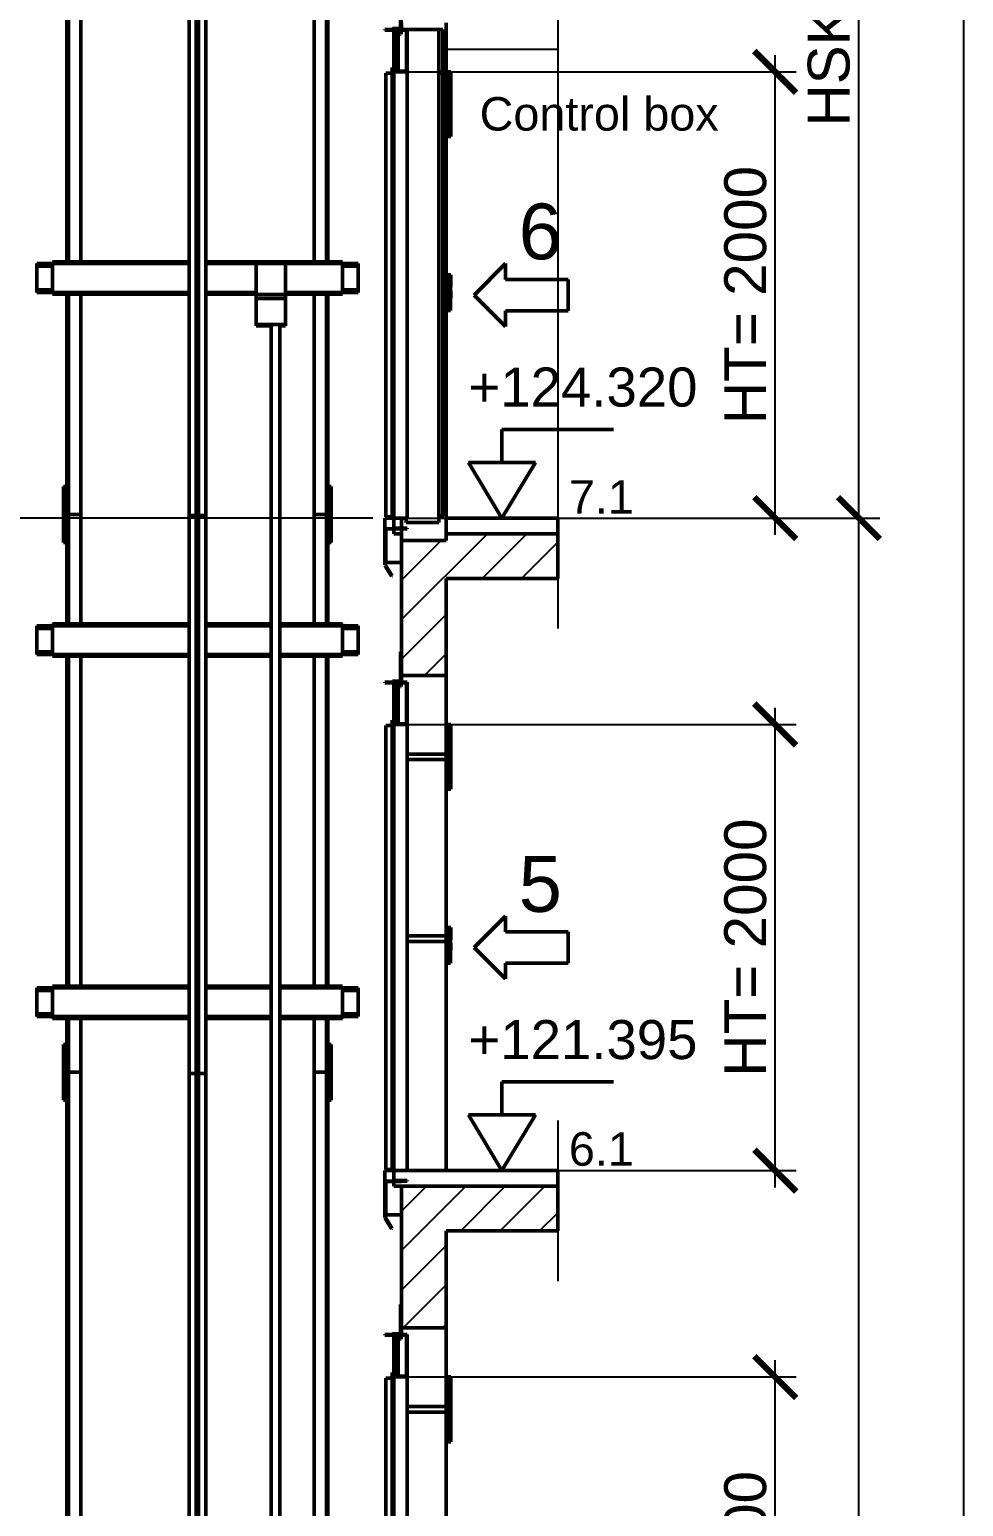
# Model space of a CAD drawing. Header units: millimetres. Extents: x -2854 to 202754, y -48725 to 27067.
# Drawn here: x 82199 to 86386, y -26377 to -19757 of the extents above; entities that cross this region are included whole.
import ezdxf

# ---------------------------------------------------------------- set-up
doc = ezdxf.new("R2010")
doc.units = ezdxf.units.MM
doc.linetypes.add('AM_ISO02W050', pattern=[7.5, 6, -1.5])
doc.linetypes.add('AM_ISO08W050', pattern=[18, 12, -1.5, 3, -1.5])
for name, color, linetype, lineweight in [('AM_0', 7, 'Continuous', 50), ('AM_5', 3, 'Continuous', 25), ('AM_8', 1, 'Continuous', 25), ('LDCar-AM_0', 7, 'Continuous', 50), ('LDCar-AM_4', 3, 'Continuous', 25), ('LDDoorFixingPoints-AM_0', 7, 'Continuous', 50), ('LDGuides-AM_0', 7, 'Continuous', 50), ('LDHallButton-AM_0', 7, 'Continuous', 50), ('LDHallButton-AM_3', 6, 'AM_ISO02W050', 25), ('LDRailBrackets-AM_0', 7, 'Continuous', 50), ('LDShaft-AM_0', 7, 'Continuous', 50), ('LDShaft-AM_5', 3, 'Continuous', 25), ('LDShaft-AM_7', 4, 'AM_ISO08W050', 25)]:
    doc.layers.add(name, color=color, linetype=linetype, lineweight=lineweight)
doc.layers.add('AM_VIEWS', color=1, linetype='Continuous', lineweight=25, plot=False)
doc.styles.add('LD', font='ARIALUNI.ttf')
doc.dimstyles.new('LIFT', dxfattribs={"dimtxt": 2.5, "dimasz": 2.5, "dimexe": 1.25, "dimexo": 0, "dimgap": 0.5, "dimtad": 1, "dimdec": 0, "dimzin": 1, "dimdsep": 46, "dimtxsty": 'LD', "dimblk": 'ARCHTICK', "dimcen": 0, "dimdle": 1, "dimclrd": 3, "dimclre": 3, "dimclrt": 4, "dimadec": 0, "dimazin": 0, "dimtp": 0.1, "dimtm": 0.1, "dimtfac": 0.71, "dimtdec": 0, "dimtix": 1, "dimtmove": 0, "dimatfit": 3, "dimfxl": 1, "dimtolj": 1, "dimarcsym": 0})

# ---------------------------------------------------------------- blocks, each defined once
blk = doc.blocks.new('LD_20260610085845_0000000C')
at = {"layer": 'LDShaft-AM_0'}
for p, q in [((0, 21590), (0, 21560)), ((200, 21237.5), (200, 21590)), ((185, 21237.5), (200, 21237.5)), ((200, 21212.5), (185, 21212.5)), ((200, 21212.5), (200, 21237.5)), ((200, 20422.5), (200, 21212.5)), ((185, 20422.5), (200, 20422.5)), ((200, 20397.5), (185, 20397.5)), ((200, 20397.5), (200, 20422.5)), ((200, 19270), (200, 20397.5)), ((0, 19370), (0, 19325.5)), ((0, 19322.5), (0, 19270)), ((80, 19270), (0, 19270)), ((0, 19270), (0, 18665)), ((200, 19270), (80, 19270)), ((700, 19300), (200, 19300)), ((200, 19300), (200, 19270)), ((700, 19100), (700, 19300)), ((200, 18665), (200, 19100)), ((200, 19100), (700, 19100)), ((0, 18665), (0, 18635)), ((0, 18665), (80, 18665)), ((80, 18665), (200, 18665)), ((200, 18312.5), (200, 18665)), ((25, 18312.5), (80, 18312.5)), ((80, 18287.5), (25, 18287.5)), ((80, 18312.5), (200, 18312.5)), ((200, 18287.5), (80, 18287.5)), ((200, 18287.5), (200, 18312.5)), ((200, 17497.5), (200, 18287.5)), ((25, 17497.5), (80, 17497.5)), ((80, 17497.5), (200, 17497.5)), ((200, 17472.5), (200, 17497.5)), ((80, 17472.5), (25, 17472.5)), ((200, 17472.5), (80, 17472.5)), ((200, 16445), (200, 17472.5)), ((80, 16375), (0, 16375)), ((0, 16375), (0, 15740)), ((200, 16375), (80, 16375)), ((700, 16375), (200, 16375)), ((700, 16175), (700, 16375)), ((200, 15740), (200, 16175)), ((200, 16175), (700, 16175)), ((0, 15740), (0, 15710)), ((0, 15740), (80, 15740)), ((80, 15740), (200, 15740)), ((200, 15387.5), (200, 15740)), ((25, 15387.5), (80, 15387.5)), ((80, 15362.5), (25, 15362.5)), ((80, 15387.5), (200, 15387.5)), ((200, 15362.5), (80, 15362.5)), ((200, 15362.5), (200, 15387.5)), ((200, 14572.5), (200, 15362.5))]:
    blk.add_line(p, q, dxfattribs=at)
blk = doc.blocks.new('LD_20260610085845_0000003D')
at = {"layer": 'LDCar-AM_0'}
for p, q in [((-40, 2190), (-100, 2190)), ((-100, 2190), (-100, 2187)), ((-100, 2187), (-43, 2187)), ((-60, 2187), (-60, 2003)), ((-43, 2187), (-43, 2010)), ((-30, 2190), (-40, 2190)), ((-40, 2010), (-40, 2190)), ((-30, 2190), (-30, 2170)), ((0, 2190), (-30, 2190)), ((-27, 2170), (-27, 2187)), ((-27, 2187), (-3, 2187)), ((-3, 2187), (-3, 2003)), ((0, 2000), (0, 2190)), ((-30, 2170), (-27, 2170)), ((-66.5, 1995), (-95, 1995)), ((-95, 1995), (-95, 5)), ((-63.5, 2020), (-66.5, 2020)), ((-66.5, 2020), (-66.5, 2000)), ((-66.5, 2000), (0, 2000)), ((-66.5, 5), (-66.5, 1995)), ((-63.5, 2003), (-63.5, 2020)), ((-3, 2003), (-63.5, 2003)), ((-60, 2000), (-60, 0)), ((-43, 2010), (-40, 2010)), ((0, 0), (0, 2000)), ((-60, 0), (-100, 0)), ((-100, 0), (-100, -47.5)), ((-95, 5), (-66.5, 5)), ((-60, -44.5), (-60, 0)), ((-60, 0), (0, 0)), ((-100, -47.5), (-100, -210)), ((-97, -210), (-97, -47.5)), ((-97, -47.5), (-60, -47.5)), ((0, -44.5), (-60, -44.5)), ((-60, -47.5), (0, -47.5)), ((0, -47.5), (0, -44.5)), ((-100, -210), (-97, -210)), ((-97.2, -210.2), (-99.8, -211.8)), ((-99.8, -211.8), (-69.8, -260.8)), ((-67.2, -259.2), (-97.2, -210.2)), ((-69.8, -260.8), (-67.2, -259.2))]:
    blk.add_line(p, q, dxfattribs=at)
blk = doc.blocks.new('LD_20260610085845_0000003F')
at = {"layer": 'LDDoorFixingPoints-AM_0'}
for p, q in [((-1, 35), (-5, 35)), ((-5, 35), (-5, -96)), ((-1, -100), (-1, 35)), ((-5, -96), (-41, -96)), ((-41, -96), (-41, -100)), ((-41, -100), (-1, -100))]:
    blk.add_line(p, q, dxfattribs=at)
blk = doc.blocks.new('LD_20260610085845_00000040')
at = {"layer": 'LDHallButton-AM_0'}
for p, q in [((5, 285), (0, 285)), ((0, 285), (0, 5)), ((18, 290), (5, 290)), ((5, 290), (5, 0)), ((5, 5), (5, 285)), ((21, 290), (18, 290)), ((21, 0), (21, 290)), ((0, 5), (5, 5)), ((5, 0), (18, 0)), ((18, 0), (21, 0))]:
    blk.add_line(p, q, dxfattribs=at)
blk = doc.blocks.new('LD_20260610085845_00000047')
at = {"layer": 'LDShaft-AM_0'}
for p, q in [((0, 0), (-35, 0)), ((-35, 0), (-35, -1)), ((0, -1), (0, 0)), ((-71, -1), (-71, -151)), ((-35, -1), (-71, -1)), ((-35, -1), (0, -1)), ((0, -151), (0, -22.5)), ((-71, -151), (0, -151))]:
    blk.add_line(p, q, dxfattribs=at)
blk = doc.blocks.new('LD_20260610085845_00000048')
at = {"layer": 'LDHallButton-AM_0'}
for p, q in [((5, 155), (0, 155)), ((0, 155), (0, 5)), ((18, 160), (5, 160)), ((5, 160), (5, 0)), ((5, 5), (5, 155)), ((21, 160), (18, 160)), ((21, 105), (21, 160)), ((20, 0), (20, 105)), ((20, 105), (21, 105)), ((21, 89.5), (20, 89.5)), ((20, 89.5), (20, 56.5)), ((21, 56.5), (21, 89.5)), ((0, 5), (5, 5)), ((5, 0), (18, 0)), ((18, 0), (20, 0)), ((20, 56.5), (21, 56.5))]:
    blk.add_line(p, q, dxfattribs=at)
blk = doc.blocks.new('LD_20260610085845_00000049')
at = {"layer": 'LDHallButton-AM_0'}
for p, q in [((5, 285), (0, 285)), ((0, 285), (0, 5)), ((18, 290), (5, 290)), ((5, 290), (5, 0)), ((5, 5), (5, 285)), ((21, 290), (18, 290)), ((21, 0), (21, 290)), ((0, 5), (5, 5)), ((5, 0), (18, 0)), ((18, 0), (21, 0))]:
    blk.add_line(p, q, dxfattribs=at)
blk = doc.blocks.new('LD_20260610085845_0000004A')
at = {"layer": 'LDCar-AM_0'}
for p, q in [((-40, 2190), (-100, 2190)), ((-100, 2190), (-100, 2187)), ((-100, 2187), (-43, 2187)), ((-60, 2187), (-60, 2003)), ((-43, 2187), (-43, 2010)), ((-30, 2190), (-40, 2190)), ((-40, 2010), (-40, 2190)), ((-30, 2190), (-30, 2170)), ((0, 2190), (-30, 2190)), ((-27, 2170), (-27, 2187)), ((-27, 2187), (-3, 2187)), ((-3, 2187), (-3, 2003)), ((0, 2000), (0, 2190)), ((-30, 2170), (-27, 2170)), ((-66.5, 1995), (-95, 1995)), ((-95, 1995), (-95, 5)), ((-63.5, 2020), (-66.5, 2020)), ((-66.5, 2020), (-66.5, 2000)), ((-66.5, 2000), (0, 2000)), ((-66.5, 5), (-66.5, 1995)), ((-63.5, 2003), (-63.5, 2020)), ((-3, 2003), (-63.5, 2003)), ((-60, 2000), (-60, 0)), ((-43, 2010), (-40, 2010)), ((0, 0), (0, 2000)), ((-60, 0), (-100, 0)), ((-100, 0), (-100, -47.5)), ((-95, 5), (-66.5, 5)), ((-60, -44.5), (-60, 0)), ((-60, 0), (0, 0)), ((-100, -47.5), (-100, -210)), ((-97, -210), (-97, -47.5)), ((-97, -47.5), (-60, -47.5)), ((0, -44.5), (-60, -44.5)), ((-60, -47.5), (0, -47.5)), ((0, -47.5), (0, -44.5)), ((-100, -210), (-97, -210)), ((-97.2, -210.2), (-99.8, -211.8)), ((-99.8, -211.8), (-69.8, -260.8)), ((-67.2, -259.2), (-97.2, -210.2)), ((-69.8, -260.8), (-67.2, -259.2))]:
    blk.add_line(p, q, dxfattribs=at)
blk = doc.blocks.new('LD_20260610085845_0000004C')
at = {"layer": 'LDDoorFixingPoints-AM_0'}
for p, q in [((-1, 35), (-5, 35)), ((-5, 35), (-5, -96)), ((-1, -100), (-1, 35)), ((-5, -96), (-41, -96)), ((-41, -96), (-41, -100)), ((-41, -100), (-1, -100))]:
    blk.add_line(p, q, dxfattribs=at)
blk = doc.blocks.new('LD_20260610085845_0000004D')
at = {"layer": 'LDShaft-AM_0'}
for p, q in [((0, 0), (-35, 0)), ((-35, 0), (-35, -70)), ((80, 0), (0, 0)), ((200, 0), (80, 0)), ((700, 0), (200, 0)), ((700, -70), (700, 0)), ((-35, -70), (0, -70)), ((0, -70), (80, -70)), ((80, -70), (200, -70)), ((200, -70), (700, -70))]:
    blk.add_line(p, q, dxfattribs=at)
blk = doc.blocks.new('LD_ENTRY_FLOOR_R')
for p, q in [((0, 0), (-150, 250)), ((150, 250), (0, 0))]:
    blk.add_line(p, q)
at = {"layer": 'AM_0'}
for p, q in [((0, 397.7), (500, 397.7)), ((0, 250), (0, 397.7)), ((-150, 250), (150, 250))]:
    blk.add_line(p, q, dxfattribs=at)
blk = doc.blocks.new('LD_20260610085845_0000004F')
at = {"layer": 'LDCar-AM_0'}
blk.add_blockref('LD_ENTRY_FLOOR_R', (0, 0), dxfattribs=at)
at = {"layer": 'LDCar-AM_0', "style": 'LD'}
blk.add_text('+121.395', height=175, dxfattribs=at).set_placement((-150, 500))
blk = doc.blocks.new('LD_ENTRY_R')
for p, q in [((0, 0), (140.6, 140.6)), ((140.6, 70.3), (140.6, 140.6)), ((140.6, 70.3), (422, 70.3)), ((422, -70.3), (422, 70.3)), ((0, 0), (140.6, -140.6)), ((140.6, -70.3), (422, -70.3)), ((140.6, -70.3), (140.6, -140.6))]:
    blk.add_line(p, q)
blk = doc.blocks.new('LD_20260610085845_00000050')
at = {"layer": 'LDCar-AM_0'}
blk.add_blockref('LD_ENTRY_R', (0, 0), dxfattribs=at)
at = {"layer": 'LDCar-AM_0', "style": 'LD'}
blk.add_text('5', height=250, dxfattribs=at).set_placement((200, 160))
blk = doc.blocks.new('LD_20260610085845_00000052')
at = {"layer": 'LDShaft-AM_0'}
for p, q in [((0, 0), (-35, 0)), ((-35, 0), (-35, -1)), ((0, -1), (0, 0)), ((-71, -1), (-71, -151)), ((-35, -1), (-71, -1)), ((-35, -1), (0, -1)), ((0, -151), (0, -22.5)), ((-71, -151), (0, -151))]:
    blk.add_line(p, q, dxfattribs=at)
blk = doc.blocks.new('LD_20260610085845_00000053')
at = {"layer": 'LDHallButton-AM_0'}
for p, q in [((5, 155), (0, 155)), ((0, 155), (0, 5)), ((18, 160), (5, 160)), ((5, 160), (5, 0)), ((5, 5), (5, 155)), ((21, 160), (18, 160)), ((21, 105), (21, 160)), ((20, 0), (20, 105)), ((20, 105), (21, 105)), ((21, 89.5), (20, 89.5)), ((20, 89.5), (20, 56.5)), ((21, 56.5), (21, 89.5)), ((0, 5), (5, 5)), ((5, 0), (18, 0)), ((18, 0), (20, 0)), ((20, 56.5), (21, 56.5))]:
    blk.add_line(p, q, dxfattribs=at)
blk = doc.blocks.new('LD_20260610085845_00000054')
at = {"layer": 'LDCar-AM_0'}
for p, q in [((-40, 2190), (-100, 2190)), ((-100, 2190), (-100, 2187)), ((-100, 2187), (-43, 2187)), ((-60, 2187), (-60, 2003)), ((-43, 2187), (-43, 2010)), ((-30, 2190), (-40, 2190)), ((-40, 2010), (-40, 2190)), ((-30, 2190), (-30, 2170)), ((0, 2190), (-30, 2190)), ((-27, 2170), (-27, 2187)), ((-27, 2187), (-3, 2187)), ((-3, 2187), (-3, 2003)), ((0, 2000), (0, 2190)), ((-30, 2170), (-27, 2170)), ((-66.5, 1995), (-95, 1995)), ((-95, 1995), (-95, 5)), ((-63.5, 2020), (-66.5, 2020)), ((-66.5, 2020), (-66.5, 2000)), ((-66.5, 2000), (0, 2000)), ((-66.5, 5), (-66.5, 1995)), ((-63.5, 2003), (-63.5, 2020)), ((-3, 2003), (-63.5, 2003)), ((-60, 2000), (-60, 0)), ((-43, 2010), (-40, 2010)), ((0, 0), (0, 2000)), ((-60, 0), (-100, 0)), ((-100, 0), (-100, -47.5)), ((-95, 5), (-66.5, 5)), ((-60, -44.5), (-60, 0)), ((-60, 0), (0, 0)), ((-100, -47.5), (-100, -210)), ((-97, -210), (-97, -47.5)), ((-97, -47.5), (-60, -47.5)), ((0, -44.5), (-60, -44.5)), ((-60, -47.5), (0, -47.5)), ((0, -47.5), (0, -44.5)), ((-100, -210), (-97, -210)), ((-97.2, -210.2), (-99.8, -211.8)), ((-99.8, -211.8), (-69.8, -260.8)), ((-67.2, -259.2), (-97.2, -210.2)), ((-69.8, -260.8), (-67.2, -259.2))]:
    blk.add_line(p, q, dxfattribs=at)
blk = doc.blocks.new('LD_20260610085845_00000056')
at = {"layer": 'LDDoorFixingPoints-AM_0'}
for p, q in [((-1, 35), (-5, 35)), ((-5, 35), (-5, -96)), ((-1, -100), (-1, 35)), ((-5, -96), (-41, -96)), ((-41, -96), (-41, -100)), ((-41, -100), (-1, -100))]:
    blk.add_line(p, q, dxfattribs=at)
blk = doc.blocks.new('LD_20260610085845_00000057')
at = {"layer": 'LDHallButton-AM_0'}
for p, q in [((5, 285), (0, 285)), ((0, 285), (0, 5)), ((18, 290), (5, 290)), ((5, 290), (5, 0)), ((5, 5), (5, 285)), ((21, 290), (18, 290)), ((21, 0), (21, 290)), ((0, 5), (5, 5)), ((5, 0), (18, 0)), ((18, 0), (21, 0))]:
    blk.add_line(p, q, dxfattribs=at)
blk = doc.blocks.new('LD_20260610085845_00000058')
at = {"layer": 'LDHallButton-AM_0'}
for p, q in [((-33, 2190), (-175, 2190)), ((-33, -20), (-33, 2190)), ((-15, 2190), (-33, 2190)), ((-33, 2190), (-33, 2000)), ((-15, 2000), (-15, 2190)), ((-33, 2000), (-15, 2000)), ((-15, 1995), (-33, 1995)), ((-33, 1995), (-33, 10)), ((-15, 10), (-15, 1995)), ((-180, 0), (-180, -20)), ((-33, 10), (-15, 10)), ((-180, -20), (-33, -20))]:
    blk.add_line(p, q, dxfattribs=at)
at = {"layer": 'LDHallButton-AM_3'}
for p, q in [((500, 2100), (-15, 2100)), ((-15, 2100), (-15, 0)), ((-15, 0), (500, 0))]:
    blk.add_line(p, q, dxfattribs=at)
blk = doc.blocks.new('LD_20260610085845_00000059')
at = {"layer": 'LDShaft-AM_0'}
for p, q in [((0, 0), (-35, 0)), ((-35, 0), (-35, -70)), ((0, -70), (0, 0)), ((700, 0), (200, 0)), ((200, 0), (200, -70)), ((700, -70), (700, 0)), ((-35, -70), (0, -70)), ((200, -70), (700, -70))]:
    blk.add_line(p, q, dxfattribs=at)
blk = doc.blocks.new('LD_20260610085845_0000005B')
at = {"layer": 'LDCar-AM_0'}
blk.add_blockref('LD_ENTRY_R', (0, 0), dxfattribs=at)
at = {"layer": 'LDCar-AM_0', "style": 'LD'}
blk.add_text('6', height=250, dxfattribs=at).set_placement((200, 160))
blk = doc.blocks.new('LD_20260610085845_0000005C')
at = {"layer": 'LDCar-AM_0'}
blk.add_blockref('LD_ENTRY_FLOOR_R', (0, 0), dxfattribs=at)
at = {"layer": 'LDCar-AM_0', "style": 'LD'}
blk.add_text('+124.320', height=175, dxfattribs=at).set_placement((-150, 500))
blk = doc.blocks.new('LD_20260610085845_00000060')
at = {"layer": 'AM_0'}
for p, q in [((45, 65), (-87, 65)), ((-87, 65), (-87, -74)), ((45, -74), (45, 65)), ((45, -74), (-87, -74)), ((-87, -74), (-87, -91.5)), ((-87, -74), (45, -74)), ((45, -91.5), (-87, -91.5)), ((-87, -91.5), (-87, -208.5)), ((45, -91.5), (45, -74)), ((45, -208.5), (45, -91.5)), ((-87, -208.5), (45, -208.5)), ((-87, -208.5), (-87, -215)), ((-87, -215), (-20, -215)), ((-20, -208.5), (-20, -8396.5)), ((20, -8396.5), (20, -208.5)), ((20, -215), (45, -215)), ((45, -215), (45, -208.5))]:
    blk.add_line(p, q, dxfattribs=at)
blk = doc.blocks.new('LD_20260610085845_00000061')
at = {"layer": 'LDShaft-AM_7'}
blk.add_line((0, -20061), (0, 4980), dxfattribs=at)
blk = doc.blocks.new('LD_20260610085845_00000068')
at = {"layer": 'LDGuides-AM_0'}
for p, q in [((-5, 1250), (-37.5, 1250)), ((-37.5, 1250), (-37.5, -1250)), ((-5, -1250), (-5, 1250)), ((5, 1250), (-5, 1250)), ((-5, 1250), (-5, -1250)), ((37.5, 1250), (5, 1250)), ((5, 1250), (5, -1250)), ((5, -1250), (5, 1250)), ((37.5, -1250), (37.5, 1250)), ((-37.5, -1250), (-5, -1250)), ((-5, -1250), (5, -1250)), ((5, -1250), (37.5, -1250))]:
    blk.add_line(p, q, dxfattribs=at)
blk = doc.blocks.new('LD_20260610085845_0000006D')
at = {"layer": 'LDGuides-AM_0'}
for p, q in [((-5, 1250), (-37.5, 1250)), ((-37.5, 1250), (-37.5, -1250)), ((5, 1250), (-5, 1250)), ((-5, 1250), (-5, -1250)), ((-5, -1250), (-5, 1250)), ((5, -1250), (5, 1250)), ((37.5, 1250), (5, 1250)), ((5, 1250), (5, -1250)), ((37.5, -1250), (37.5, 1250)), ((-37.5, -1250), (-5, -1250)), ((-5, -1250), (5, -1250)), ((5, -1250), (37.5, -1250))]:
    blk.add_line(p, q, dxfattribs=at)
blk = doc.blocks.new('LD_20260610085845_00000073')
at = {"layer": 'LDGuides-AM_0'}
for p, q in [((-5, 1250), (-37.5, 1250)), ((-37.5, 1250), (-37.5, -1250)), ((-5, -1250), (-5, 1250)), ((5, 1250), (-5, 1250)), ((-5, 1250), (-5, -1250)), ((37.5, 1250), (5, 1250)), ((5, 1250), (5, -1250)), ((5, -1250), (5, 1250)), ((37.5, -1250), (37.5, 1250)), ((-37.5, -1250), (-5, -1250)), ((-5, -1250), (5, -1250)), ((5, -1250), (37.5, -1250))]:
    blk.add_line(p, q, dxfattribs=at)
blk = doc.blocks.new('LD_20260610085845_0000008A')
at = {"layer": 'LDGuides-AM_0'}
for p, q in [((-24, 1250), (-31, 1250)), ((-31, 1250), (-31, -117)), ((-24, -117), (-24, 1250)), ((31, 1250), (-24, 1250)), ((-24, 1250), (-24, -117)), ((31, -117), (31, 1250)), ((-31, -262), (-31, -1250)), ((-24, -1250), (-24, -262)), ((-24, -262), (-24, -1250)), ((31, -1250), (31, -262)), ((-31, -1250), (-24, -1250)), ((-24, -1250), (31, -1250))]:
    blk.add_line(p, q, dxfattribs=at)
blk = doc.blocks.new('LD_20260610085845_0000008C')
at = {"layer": 'LDGuides-AM_0'}
for p, q in [((-24, 1250), (-31, 1250)), ((-31, 1250), (-31, -863.5)), ((-24, -863.5), (-24, 1250)), ((31, 1250), (-24, 1250)), ((-24, 1250), (-24, -863.5)), ((31, -863.5), (31, 1250)), ((-31, -1008.5), (-31, -1250)), ((-24, -1250), (-24, -1008.5)), ((-24, -1008.5), (-24, -1250)), ((31, -1250), (31, -1008.5)), ((-31, -1250), (-24, -1250)), ((-24, -1250), (31, -1250))]:
    blk.add_line(p, q, dxfattribs=at)
blk = doc.blocks.new('LD_20260610085845_0000008D')
at = {"layer": 'AM_0'}
for p, q in [((0, 125), (-15, 125)), ((-15, 125), (-15, -125)), ((0, -125), (0, 125)), ((-15, -125), (0, -125))]:
    blk.add_line(p, q, dxfattribs=at)
blk = doc.blocks.new('LD_20260610085845_0000008E')
at = {"layer": 'LDGuides-AM_0'}
for p, q in [((-24, 1250), (-31, 1250)), ((-31, 1250), (-31, 759.5)), ((-24, 759.5), (-24, 1250)), ((31, 1250), (-24, 1250)), ((-24, 1250), (-24, 759.5)), ((31, 759.5), (31, 1250)), ((-31, 614.5), (-31, -863.5)), ((-24, -863.5), (-24, 614.5)), ((-24, 614.5), (-24, -863.5)), ((31, -863.5), (31, 614.5)), ((-31, -1008.5), (-31, -1250)), ((-24, -1250), (-24, -1008.5)), ((-24, -1008.5), (-24, -1250)), ((31, -1250), (31, -1008.5)), ((-31, -1250), (-24, -1250)), ((-24, -1250), (31, -1250))]:
    blk.add_line(p, q, dxfattribs=at)
blk = doc.blocks.new('LD_20260610085845_0000008F')
at = {"layer": 'AM_0'}
for p, q in [((0, 125), (-15, 125)), ((-15, 125), (-15, -125)), ((0, -125), (0, 125)), ((-15, -125), (0, -125))]:
    blk.add_line(p, q, dxfattribs=at)
blk = doc.blocks.new('LD_20260610085845_00000096')
at = {"layer": 'LDGuides-AM_0'}
for p, q in [((24, 1250), (-31, 1250)), ((-31, 1250), (-31, 759.5)), ((24, 759.5), (24, 1250)), ((31, 1250), (24, 1250)), ((24, 1250), (24, 759.5)), ((31, 759.5), (31, 1250)), ((-31, 614.5), (-31, -863.5)), ((24, -863.5), (24, 614.5)), ((24, 614.5), (24, -863.5)), ((31, -863.5), (31, 614.5)), ((-31, -1008.5), (-31, -1250)), ((24, -1250), (24, -1008.5)), ((24, -1008.5), (24, -1250)), ((31, -1250), (31, -1008.5)), ((-31, -1250), (24, -1250)), ((24, -1250), (31, -1250))]:
    blk.add_line(p, q, dxfattribs=at)
blk = doc.blocks.new('LD_20260610085845_00000097')
at = {"layer": 'AM_0'}
for p, q in [((15, 125), (0, 125)), ((0, 125), (0, -125)), ((15, -125), (15, 125)), ((0, -125), (15, -125))]:
    blk.add_line(p, q, dxfattribs=at)
blk = doc.blocks.new('LD_20260610085845_00000098')
at = {"layer": 'LDGuides-AM_0'}
for p, q in [((24, 1250), (-31, 1250)), ((-31, 1250), (-31, -117)), ((24, -117), (24, 1250)), ((31, 1250), (24, 1250)), ((24, 1250), (24, -117)), ((31, -117), (31, 1250)), ((-31, -262), (-31, -1250)), ((24, -1250), (24, -262)), ((24, -262), (24, -1250)), ((31, -1250), (31, -262)), ((-31, -1250), (24, -1250)), ((24, -1250), (31, -1250))]:
    blk.add_line(p, q, dxfattribs=at)
blk = doc.blocks.new('LD_20260610085845_0000009D')
at = {"layer": 'LDGuides-AM_0'}
for p, q in [((24, 1250), (-31, 1250)), ((-31, 1250), (-31, -863.5)), ((24, -863.5), (24, 1250)), ((31, 1250), (24, 1250)), ((24, 1250), (24, -863.5)), ((31, -863.5), (31, 1250)), ((-31, -1008.5), (-31, -1250)), ((24, -1250), (24, -1008.5)), ((24, -1008.5), (24, -1250)), ((31, -1250), (31, -1008.5)), ((-31, -1250), (24, -1250)), ((24, -1250), (31, -1250))]:
    blk.add_line(p, q, dxfattribs=at)
blk = doc.blocks.new('LD_20260610085845_0000009E')
at = {"layer": 'AM_0'}
for p, q in [((15, 125), (0, 125)), ((0, 125), (0, -125)), ((15, -125), (15, 125)), ((0, -125), (15, -125))]:
    blk.add_line(p, q, dxfattribs=at)
blk = doc.blocks.new('LD_20260610085845_000000A7')
at = {"layer": 'LDRailBrackets-AM_0'}
for p, q in [((-650, 72.5), (-650, 64.5)), ((-37.5, 72.5), (-650, 72.5)), ((330, 72.5), (37.5, 72.5)), ((650, 72.5), (370, 72.5)), ((650, 64.5), (650, 72.5)), ((-650, 64.5), (-720, 64.5)), ((-720, 64.5), (-720, 56.5)), ((-709, 56.5), (-720, 56.5)), ((-720, 56.5), (-720, 52.5)), ((-720, 52.5), (-709, 52.5)), ((-720, 52.5), (-720, -52.5)), ((-650, 56.5), (-709, 56.5)), ((-709, 56.5), (-709, 52.5)), ((-709, 52.5), (-709, 56.5)), ((-709, 52.5), (-650, 52.5)), ((-650, 64.5), (-650, -64.5)), ((-37.5, 64.5), (-650, 64.5)), ((330, 64.5), (37.5, 64.5)), ((650, 64.5), (370, 64.5)), ((720, 64.5), (650, 64.5)), ((650, -64.5), (650, 64.5)), ((709, 56.5), (650, 56.5)), ((650, 52.5), (709, 52.5)), ((709, 52.5), (709, 56.5)), ((709, 56.5), (709, 52.5)), ((720, 56.5), (709, 56.5)), ((709, 52.5), (720, 52.5)), ((720, 56.5), (720, 64.5)), ((720, 52.5), (720, 56.5)), ((720, -52.5), (720, 52.5)), ((-709, -52.5), (-720, -52.5)), ((-720, -52.5), (-720, -56.5)), ((-720, -56.5), (-720, -64.5)), ((-720, -56.5), (-709, -56.5)), ((-720, -64.5), (-650, -64.5)), ((-650, -52.5), (-709, -52.5)), ((-709, -52.5), (-709, -56.5)), ((-709, -56.5), (-709, -52.5)), ((-709, -56.5), (-650, -56.5)), ((-650, -64.5), (-37.5, -64.5)), ((-650, -64.5), (-650, -72.5)), ((37.5, -64.5), (330, -64.5)), ((370, -64.5), (650, -64.5)), ((709, -52.5), (650, -52.5)), ((650, -56.5), (709, -56.5)), ((650, -64.5), (720, -64.5)), ((650, -72.5), (650, -64.5)), ((709, -52.5), (709, -56.5)), ((720, -52.5), (709, -52.5)), ((709, -56.5), (709, -52.5)), ((709, -56.5), (720, -56.5)), ((720, -56.5), (720, -52.5)), ((720, -64.5), (720, -56.5)), ((-650, -72.5), (-37.5, -72.5)), ((37.5, -72.5), (330, -72.5)), ((370, -72.5), (650, -72.5))]:
    blk.add_line(p, q, dxfattribs=at)
blk = doc.blocks.new('LD_20260610085845_000000AB')
at = {"layer": 'LDRailBrackets-AM_0'}
for p, q in [((-650, 72.5), (-650, 64.5)), ((-37.5, 72.5), (-650, 72.5)), ((650, 72.5), (37.5, 72.5)), ((650, 64.5), (650, 72.5)), ((-650, 64.5), (-720, 64.5)), ((-720, 64.5), (-720, 56.5)), ((-709, 56.5), (-720, 56.5)), ((-720, 56.5), (-720, 52.5)), ((-720, 52.5), (-709, 52.5)), ((-720, 52.5), (-720, -52.5)), ((-650, 56.5), (-709, 56.5)), ((-709, 56.5), (-709, 52.5)), ((-709, 52.5), (-709, 56.5)), ((-709, 52.5), (-650, 52.5)), ((-650, 64.5), (-650, -64.5)), ((-37.5, 64.5), (-650, 64.5)), ((263, 64.5), (37.5, 64.5)), ((650, 64.5), (395, 64.5)), ((650, -64.5), (650, 64.5)), ((720, 64.5), (650, 64.5)), ((709, 56.5), (650, 56.5)), ((650, 52.5), (709, 52.5)), ((709, 52.5), (709, 56.5)), ((709, 56.5), (709, 52.5)), ((720, 56.5), (709, 56.5)), ((709, 52.5), (720, 52.5)), ((720, 56.5), (720, 64.5)), ((720, 52.5), (720, 56.5)), ((720, -52.5), (720, 52.5)), ((-709, -52.5), (-720, -52.5)), ((-720, -52.5), (-720, -56.5)), ((-720, -56.5), (-720, -64.5)), ((-720, -56.5), (-709, -56.5)), ((-720, -64.5), (-650, -64.5)), ((-650, -52.5), (-709, -52.5)), ((-709, -52.5), (-709, -56.5)), ((-709, -56.5), (-709, -52.5)), ((-709, -56.5), (-650, -56.5)), ((-650, -64.5), (-37.5, -64.5)), ((-650, -64.5), (-650, -72.5)), ((37.5, -64.5), (263, -64.5)), ((395, -64.5), (650, -64.5)), ((709, -52.5), (650, -52.5)), ((650, -56.5), (709, -56.5)), ((650, -64.5), (720, -64.5)), ((650, -72.5), (650, -64.5)), ((709, -52.5), (709, -56.5)), ((720, -52.5), (709, -52.5)), ((709, -56.5), (709, -52.5)), ((709, -56.5), (720, -56.5)), ((720, -56.5), (720, -52.5)), ((720, -64.5), (720, -56.5)), ((-650, -72.5), (-37.5, -72.5)), ((37.5, -72.5), (263, -72.5)), ((395, -72.5), (650, -72.5))]:
    blk.add_line(p, q, dxfattribs=at)
blk = doc.blocks.new('LD_20260610085845_000000AE')
at = {"layer": 'LDRailBrackets-AM_0'}
for p, q in [((-650, 72.5), (-650, 64.5)), ((-37.5, 72.5), (-650, 72.5)), ((330, 72.5), (37.5, 72.5)), ((650, 72.5), (370, 72.5)), ((650, 64.5), (650, 72.5)), ((-650, 64.5), (-720, 64.5)), ((-720, 64.5), (-720, 56.5)), ((-709, 56.5), (-720, 56.5)), ((-720, 56.5), (-720, 52.5)), ((-720, 52.5), (-709, 52.5)), ((-720, 52.5), (-720, -52.5)), ((-650, 56.5), (-709, 56.5)), ((-709, 56.5), (-709, 52.5)), ((-709, 52.5), (-709, 56.5)), ((-709, 52.5), (-650, 52.5)), ((-650, 64.5), (-650, -64.5)), ((-37.5, 64.5), (-650, 64.5)), ((330, 64.5), (37.5, 64.5)), ((650, 64.5), (370, 64.5)), ((650, -64.5), (650, 64.5)), ((720, 64.5), (650, 64.5)), ((709, 56.5), (650, 56.5)), ((650, 52.5), (709, 52.5)), ((709, 56.5), (709, 52.5)), ((720, 56.5), (709, 56.5)), ((709, 52.5), (709, 56.5)), ((709, 52.5), (720, 52.5)), ((720, 56.5), (720, 64.5)), ((720, 52.5), (720, 56.5)), ((720, -52.5), (720, 52.5)), ((-709, -52.5), (-720, -52.5)), ((-720, -52.5), (-720, -56.5)), ((-720, -56.5), (-720, -64.5)), ((-720, -56.5), (-709, -56.5)), ((-720, -64.5), (-650, -64.5)), ((-709, -56.5), (-709, -52.5)), ((-650, -52.5), (-709, -52.5)), ((-709, -52.5), (-709, -56.5)), ((-709, -56.5), (-650, -56.5)), ((-650, -64.5), (-37.5, -64.5)), ((-650, -64.5), (-650, -72.5)), ((37.5, -64.5), (330, -64.5)), ((370, -64.5), (650, -64.5)), ((709, -52.5), (650, -52.5)), ((650, -56.5), (709, -56.5)), ((650, -64.5), (720, -64.5)), ((650, -72.5), (650, -64.5)), ((709, -52.5), (709, -56.5)), ((720, -52.5), (709, -52.5)), ((709, -56.5), (709, -52.5)), ((709, -56.5), (720, -56.5)), ((720, -56.5), (720, -52.5)), ((720, -64.5), (720, -56.5)), ((-650, -72.5), (-37.5, -72.5)), ((37.5, -72.5), (330, -72.5)), ((370, -72.5), (650, -72.5))]:
    blk.add_line(p, q, dxfattribs=at)
blk = doc.blocks.new('LD_20260610085845_000000B8')
at = {"layer": 'AM_8'}
for p, q in [((0, 18915.1), (384.9, 19300)), ((0, 19091.9), (178.1, 19270)), ((0, 19268.7), (1.3, 19270)), ((200, 19291.9), (208.1, 19300)), ((361.7, 19100), (561.7, 19300)), ((538.4, 19100), (700, 19261.6)), ((0, 18738.3), (200, 18938.3)), ((103.4, 18665), (200, 18761.6)), ((0, 16086.7), (288.3, 16375)), ((0, 16263.5), (111.5, 16375)), ((265.1, 16175), (465.1, 16375)), ((441.9, 16175), (641.9, 16375)), ((618.7, 16175), (700, 16256.3)), ((0, 15909.9), (200, 16109.9)), ((6.9, 15740), (200, 15933.1)), ((183.7, 15740), (200, 15756.3))]:
    blk.add_line(p, q, dxfattribs=at)
blk = doc.blocks.new('_ArchTick')
at = {"color": 0, "linetype": 'ByBlock', "const_width": 0.15}
blk.add_lwpolyline([(-0.5, -0.5), (0.5, 0.5)], dxfattribs=at)
blk = doc.blocks.new('*D2393')
at = {"layer": 'AM_5', "color": 3, "lineweight": -2, "transparency": 16777216}
for p, q in [((78891.8, -41365.9), (78891.8, -18294.9)), ((82951.8, -18369.9), (78798.1, -18369.9)), ((82951.8, -41290.9), (78798.1, -41290.9))]:
    blk.add_line(p, q, dxfattribs=at)
at = {"layer": 'Defpoints', "color": 0, "transparency": 16777216}
for p in [(78891.8, -18369.9), (82951.8, -18369.9), (82951.8, -41290.9)]:
    blk.add_point(p, dxfattribs=at)
at = {"layer": 'AM_5', "color": 3, "lineweight": -2, "transparency": 16777216, "xscale": 187.5, "yscale": 187.5, "zscale": 187.5}
for p, rotation in [((78891.8, -18369.9), 90), ((78891.8, -41290.9), 270)]:
    blk.add_blockref('_ArchTick', p, dxfattribs=dict(at, rotation=rotation))
at = {"layer": 'AM_5', "color": 4, "transparency": 16777216, "insert": (78731.5, -29830.4), "char_height": 187.5, "attachment_point": 5, "rotation": 90, "style": 'LD'}
blk.add_mtext('\\A1;Car Guide rail track length (T75-3/B 75/62/10) = 22921', dxfattribs=at)
blk = doc.blocks.new('*D2404')
at = {"layer": 'Defpoints', "color": 0, "transparency": 16777216}
for p in [(83891.8, -22871.9), (85541.8, -22871.9), (83891.8, -24871.9)]:
    blk.add_point(p, dxfattribs=at)
at = {"layer": 'LDShaft-AM_5', "color": 3, "lineweight": -2, "transparency": 16777216}
for p, q in [((85541.8, -24946.9), (85541.8, -22796.9)), ((83891.8, -22871.9), (85635.6, -22871.9)), ((83891.8, -24871.9), (85635.6, -24871.9))]:
    blk.add_line(p, q, dxfattribs=at)
at = {"layer": 'LDShaft-AM_5', "color": 3, "lineweight": -2, "transparency": 16777216, "xscale": 187.5, "yscale": 187.5, "zscale": 187.5}
for p, rotation in [((85541.8, -22871.9), 90), ((85541.8, -24871.9), 270)]:
    blk.add_blockref('_ArchTick', p, dxfattribs=dict(at, rotation=rotation))
at = {"layer": 'LDShaft-AM_5', "color": 4, "transparency": 16777216, "insert": (85408.5, -23871.9), "char_height": 187.5, "attachment_point": 5, "rotation": 90, "style": 'LD'}
blk.add_mtext('\\A1;HT= 2000', dxfattribs=at)
blk = doc.blocks.new('*D2407')
at = {"layer": 'Defpoints', "color": 0, "transparency": 16777216}
for p in [(83891.8, -25796.9), (85541.8, -25796.9), (83891.8, -27796.9)]:
    blk.add_point(p, dxfattribs=at)
at = {"layer": 'LDShaft-AM_5', "color": 3, "lineweight": -2, "transparency": 16777216}
for p, q in [((85541.8, -27871.9), (85541.8, -25721.9)), ((83891.8, -25796.9), (85635.6, -25796.9)), ((83891.8, -27796.9), (85635.6, -27796.9))]:
    blk.add_line(p, q, dxfattribs=at)
at = {"layer": 'LDShaft-AM_5', "color": 3, "lineweight": -2, "transparency": 16777216, "xscale": 187.5, "yscale": 187.5, "zscale": 187.5}
for p, rotation in [((85541.8, -25796.9), 90), ((85541.8, -27796.9), 270)]:
    blk.add_blockref('_ArchTick', p, dxfattribs=dict(at, rotation=rotation))
at = {"layer": 'LDShaft-AM_5', "color": 4, "transparency": 16777216, "insert": (85408.5, -26796.9), "char_height": 187.5, "attachment_point": 5, "rotation": 90, "style": 'LD'}
blk.add_mtext('\\A1;HT= 2000', dxfattribs=at)
blk = doc.blocks.new('*D2411')
at = {"layer": 'AM_5', "color": 3, "lineweight": -2, "transparency": 16777216}
for p, q in [((79641.8, -41365.9), (79641.8, -18485.9)), ((83505.8, -18560.9), (79548.1, -18560.9)), ((83505.8, -41290.9), (79548.1, -41290.9))]:
    blk.add_line(p, q, dxfattribs=at)
at = {"layer": 'Defpoints', "color": 0, "transparency": 16777216}
for p in [(79641.8, -18560.9), (83505.8, -18560.9), (83505.8, -41290.9)]:
    blk.add_point(p, dxfattribs=at)
at = {"layer": 'AM_5', "color": 3, "lineweight": -2, "transparency": 16777216, "xscale": 187.5, "yscale": 187.5, "zscale": 187.5}
for p, rotation in [((79641.8, -18560.9), 90), ((79641.8, -41290.9), 270)]:
    blk.add_blockref('_ArchTick', p, dxfattribs=dict(at, rotation=rotation))
at = {"layer": 'AM_5', "color": 4, "transparency": 16777216, "insert": (79481.5, -29925.9), "char_height": 187.5, "attachment_point": 5, "rotation": 90, "style": 'LD'}
blk.add_mtext('\\A1;Counterweight Guide rail track length (T75-3/B 75/62/10) = 22730', dxfattribs=at)
blk = doc.blocks.new('*D2414')
at = {"layer": 'Defpoints', "color": 0, "transparency": 16777216}
for p in [(83891.8, -19946.9), (85541.8, -19946.9), (83891.8, -21946.9)]:
    blk.add_point(p, dxfattribs=at)
at = {"layer": 'LDShaft-AM_5', "color": 3, "lineweight": -2, "transparency": 16777216}
for p, q in [((85541.8, -22021.9), (85541.8, -19871.9)), ((83891.8, -19946.9), (85635.6, -19946.9)), ((83891.8, -21946.9), (85635.6, -21946.9))]:
    blk.add_line(p, q, dxfattribs=at)
at = {"layer": 'LDShaft-AM_5', "color": 3, "lineweight": -2, "transparency": 16777216, "xscale": 187.5, "yscale": 187.5, "zscale": 187.5}
for p, rotation in [((85541.8, -19946.9), 90), ((85541.8, -21946.9), 270)]:
    blk.add_blockref('_ArchTick', p, dxfattribs=dict(at, rotation=rotation))
at = {"layer": 'LDShaft-AM_5', "color": 4, "transparency": 16777216, "insert": (85408.5, -20946.9), "char_height": 187.5, "attachment_point": 5, "rotation": 90, "style": 'LD'}
blk.add_mtext('\\A1;HT= 2000', dxfattribs=at)
blk = doc.blocks.new('*D2419')
at = {"layer": 'AM_5', "color": 3, "lineweight": -2, "transparency": 16777216}
for p, q in [((85916.8, -40096.9), (85916.8, -21871.9)), ((83866.8, -21946.9), (86010.6, -21946.9)), ((83866.8, -40021.9), (86010.6, -40021.9))]:
    blk.add_line(p, q, dxfattribs=at)
at = {"layer": 'Defpoints', "color": 0, "transparency": 16777216}
for p in [(83866.8, -21946.9), (85916.8, -21946.9), (83866.8, -40021.9)]:
    blk.add_point(p, dxfattribs=at)
at = {"layer": 'AM_5', "color": 3, "lineweight": -2, "transparency": 16777216, "xscale": 187.5, "yscale": 187.5, "zscale": 187.5}
for p, rotation in [((85916.8, -21946.9), 90), ((85916.8, -40021.9), 270)]:
    blk.add_blockref('_ArchTick', p, dxfattribs=dict(at, rotation=rotation))
at = {"layer": 'AM_5', "color": 4, "transparency": 16777216, "insert": (85776.6, -30984.4), "char_height": 187.5, "attachment_point": 5, "rotation": 90, "style": 'LD'}
blk.add_mtext('\\A1;HQ= 18075', dxfattribs=at)
blk = doc.blocks.new('*D2422')
at = {"layer": 'AM_5', "color": 3, "lineweight": -2, "transparency": 16777216}
for p, q in [((81141.8, -22021.9), (81141.8, -18171.9)), ((83737.8, -18246.9), (81048.1, -18246.9)), ((83737.8, -21946.9), (81048.1, -21946.9))]:
    blk.add_line(p, q, dxfattribs=at)
at = {"layer": 'Defpoints', "color": 0, "transparency": 16777216}
for p in [(81141.8, -18246.9), (83737.8, -18246.9), (83737.8, -21946.9)]:
    blk.add_point(p, dxfattribs=at)
at = {"layer": 'AM_5', "color": 3, "lineweight": -2, "transparency": 16777216, "xscale": 187.5, "yscale": 187.5, "zscale": 187.5}
for p, rotation in [((81141.8, -18246.9), 90), ((81141.8, -21946.9), 270)]:
    blk.add_blockref('_ArchTick', p, dxfattribs=dict(at, rotation=rotation))
at = {"layer": 'AM_5', "color": 4, "transparency": 16777216, "insert": (81008.5, -20096.9), "char_height": 187.5, "attachment_point": 5, "rotation": 90, "style": 'LD'}
blk.add_mtext('\\A1;3700', dxfattribs=at)
blk = doc.blocks.new('*D2425')
at = {"layer": 'AM_5', "color": 3, "lineweight": -2, "transparency": 16777216}
for p, q in [((85916.8, -22021.9), (85916.8, -17050.9)), ((83866.8, -17125.9), (86010.6, -17125.9)), ((83866.8, -21946.9), (86010.6, -21946.9))]:
    blk.add_line(p, q, dxfattribs=at)
at = {"layer": 'Defpoints', "color": 0, "transparency": 16777216}
for p in [(83866.8, -17125.9), (85916.8, -17125.9), (83866.8, -21946.9)]:
    blk.add_point(p, dxfattribs=at)
at = {"layer": 'AM_5', "color": 3, "lineweight": -2, "transparency": 16777216, "xscale": 187.5, "yscale": 187.5, "zscale": 187.5}
for p, rotation in [((85916.8, -17125.9), 90), ((85916.8, -21946.9), 270)]:
    blk.add_blockref('_ArchTick', p, dxfattribs=dict(at, rotation=rotation))
at = {"layer": 'AM_5', "color": 4, "transparency": 16777216, "insert": (85782.4, -19536.4), "char_height": 187.5, "attachment_point": 5, "rotation": 90, "style": 'LD'}
blk.add_mtext('\\A1;HSK=4821{\\H0.5x; \\S^ ;} ', dxfattribs=at)
blk = doc.blocks.new('LD_20260610085845_000000BB')
at = {"layer": 'LDCar-AM_4'}
for p, q in [((700, 21695), (700, 18875)), ((700, 16670), (700, 15950))]:
    blk.add_line(p, q, dxfattribs=at)

msp = doc.modelspace()

# ---------------------------------------------------------------- linework, layer by layer
at = {"layer": 'AM_VIEWS'}
msp.add_lwpolyline([(78291.8, -15800.9), (86385.6, -15800.9), (86385.6, -43308.8), (78291.8, -43308.8)], close=True, dxfattribs=at)

# ---------------------------------------------------------------- block references
for name, p in [('LD_20260610085845_00000061', (82951.8, -21680.9)), ('LD_20260610085845_0000000C', (83866.8, -41316.9)), ('LD_20260610085845_000000B8', (83866.8, -41316.9)), ('LD_20260610085845_0000008A', (82397.8, -20680.9)), ('LD_20260610085845_00000073', (82951.8, -20685.9)), ('LD_20260610085845_00000098', (83505.8, -20680.9)), ('LD_20260610085845_00000056', (83866.8, -19656.9)), ('LD_20260610085845_000000BB', (83866.8, -41316.9)), ('LD_20260610085845_00000054', (83891.8, -21946.9)), ('LD_20260610085845_00000058', (84066.8, -21946.9)), ('LD_20260610085845_00000057', (84066.8, -20236.9)), ('LD_20260610085845_0000005B', (84191.8, -20946.9)), ('LD_20260610085845_000000AB', (82951.8, -20870.4)), ('LD_20260610085845_00000060', (83301.8, -20870.4)), ('LD_20260610085845_00000053', (84066.8, -21016.9)), ('LD_20260610085845_0000005C', (84316.8, -21946.9)), ('LD_20260610085845_0000008F', (82366.8, -21930.9)), ('LD_20260610085845_00000097', (83536.8, -21930.9)), ('LD_20260610085845_0000008E', (82397.8, -23180.9)), ('LD_20260610085845_0000006D', (82951.8, -23185.9)), ('LD_20260610085845_00000096', (83505.8, -23180.9)), ('LD_20260610085845_00000059', (83866.8, -21946.9)), ('LD_20260610085845_00000052', (83866.8, -21994.4)), ('LD_20260610085845_000000AE', (82951.8, -22493.9)), ('LD_20260610085845_0000004C', (83866.8, -22581.9)), ('LD_20260610085845_0000004A', (83891.8, -24871.9)), ('LD_20260610085845_00000049', (84066.8, -23161.9)), ('LD_20260610085845_00000050', (84191.8, -23871.9)), ('LD_20260610085845_00000048', (84066.8, -23941.9)), ('LD_20260610085845_000000A7', (82951.8, -24116.9)), ('LD_20260610085845_0000004F', (84316.8, -24871.9)), ('LD_20260610085845_0000008D', (82366.8, -24430.9)), ('LD_20260610085845_0000009E', (83536.8, -24430.9)), ('LD_20260610085845_0000008C', (82397.8, -25680.9)), ('LD_20260610085845_00000068', (82951.8, -25685.9)), ('LD_20260610085845_0000009D', (83505.8, -25680.9)), ('LD_20260610085845_0000004D', (83866.8, -24871.9)), ('LD_20260610085845_00000047', (83866.8, -24919.4)), ('LD_20260610085845_0000003F', (83866.8, -25506.9)), ('LD_20260610085845_0000003D', (83891.8, -27796.9)), ('LD_20260610085845_00000040', (84066.8, -26086.9))]:
    msp.add_blockref(name, p)

# ---------------------------------------------------------------- texts
at = {"layer": 'LDShaft-AM_0', "char_height": 150, "attachment_point": 7, "style": 'LD'}
for s, insert in [('\\fArial Unicode MS|b0|i0;\\l\\C256;Control box', (84216.8, -20211.9)), ('\\fArial Unicode MS|b0|i0;\\l\\C256;7.1', (84616.8, -21926.9)), ('\\fArial Unicode MS|b0|i0;\\l\\C256;6.1', (84616.8, -24851.9))]:
    msp.add_mtext(s, dxfattribs=dict(at, insert=insert))

# ---------------------------------------------------------------- dimensions: what is measured, and where the dimension line sits
at = {"layer": 'AM_5'}
for base, p1, p2, text, picture, middle in [((85916.8, -17125.9), (83866.8, -21946.9), (83866.8, -17125.9), 'HSK=<>{\\H0.5x; \\S^ ;} ', '*D2425', (85782.4, -19536.4)), ((78891.8, -18369.9), (82951.8, -41290.9), (82951.8, -18369.9), 'Car Guide rail track length (T75-3/B 75/62/10) = <>', '*D2393', (78731.5, -29830.4)), ((79641.8, -18560.9), (83505.8, -41290.9), (83505.8, -18560.9), 'Counterweight Guide rail track length (T75-3/B 75/62/10) = <>', '*D2411', (79481.5, -29925.9)), ((85916.8, -21946.9), (83866.8, -40021.9), (83866.8, -21946.9), 'HQ= <>', '*D2419', (85776.6, -30984.4))]:
    dim = msp.add_linear_dim(base=base, p1=p1, p2=p2, angle=90, text=text, dimstyle='LIFT', override={"dimscale": 75, "dimtxt": 2.5, "dimtix": 1}, dxfattribs=at)
    dim.commit()
    dim.dimension.update_dxf_attribs({"geometry": picture, "text_midpoint": middle})
dim = msp.add_linear_dim(base=(81141.8, -18246.9), p1=(83737.8, -21946.9), p2=(83737.8, -18246.9), angle=90, dimstyle='LIFT', override={"dimscale": 75, "dimtxt": 2.5, "dimtix": 1}, dxfattribs=at)
dim.commit()
dim.dimension.update_dxf_attribs({"geometry": '*D2422', "text_midpoint": (81008.5, -20096.9)})
at = {"layer": 'LDShaft-AM_5'}
for base, p1, p2, picture, middle in [((85541.8, -19946.9), (83891.8, -21946.9), (83891.8, -19946.9), '*D2414', (85408.5, -20946.9)), ((85541.8, -22871.9), (83891.8, -24871.9), (83891.8, -22871.9), '*D2404', (85408.5, -23871.9)), ((85541.8, -25796.9), (83891.8, -27796.9), (83891.8, -25796.9), '*D2407', (85408.5, -26796.9))]:
    dim = msp.add_linear_dim(base=base, p1=p1, p2=p2, angle=90, text='HT= <>', dimstyle='LIFT', override={"dimscale": 75, "dimtxt": 2.5, "dimtix": 1}, dxfattribs=at)
    dim.commit()
    dim.dimension.update_dxf_attribs({"geometry": picture, "text_midpoint": middle})

doc.saveas('drawing.dxf')
